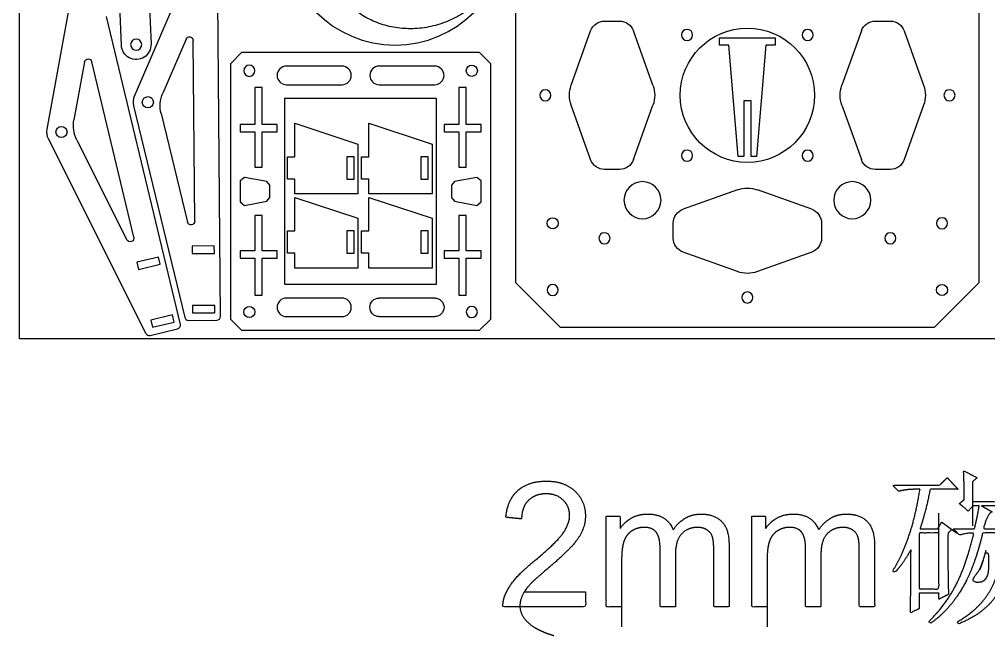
# Model space of a CAD drawing. Header units: millimetres. Extents: x 919 to 1726, y -261 to 19.
# Drawn here: x 918.7 to 1180.1, y -260.6 to -94.6 of the extents above; entities that cross this region are included whole.
import ezdxf

# ---------------------------------------------------------------- set-up
doc = ezdxf.new("R2010")
doc.units = ezdxf.units.MM
doc.layers.add('1', color=7, linetype='CONTINUOUS', true_color=0xffffff)

msp = doc.modelspace()

# ---------------------------------------------------------------- linework, layer by layer
at = {"layer": '1', "color": 3, "linetype": 'CONTINUOUS'}
for p, q in [((918.674808, -180.659684), (918.674808, 19.340316)), ((1052.5, -64.5), (1052.5, -165.5)), ((1177.5, -165.5), (1177.5, -64.5)), ((970.921025, -65.973043), (949.643271, -115.294501)), ((935.728821, -71.335129), (926.09133, -124.178934)), ((946.177097, -101.521693), (945.570313, -86.646098)), ((953.688691, -89.385104), (954.17045, -101.19564)), ((972.89328, -174.607119), (972.182769, -89.254981)), ((962.087878, -176.74126), (942.195524, -93.736522)), ((1076.5, -95), (1080.5, -95)), ((1149.5, -95), (1153.5, -95)), ((1067.472186, -112.294587), (1072.735669, -97.647293)), ((1089.527814, -112.294587), (1084.264331, -97.647293)), ((1145.735669, -97.647293), (1140.472186, -112.294587)), ((1157.264331, -97.647293), (1162.527814, -112.294587)), ((963.624765, -99.878661), (957.339015, -114.448918)), ((965.947959, -148.921718), (965.542929, -100.266456)), ((1107.5, -99.500515), (1122.5, -99.500515)), ((1107.5, -101.500515), (1107.5, -99.500515)), ((1110, -101.500515), (1107.5, -101.500515)), ((1112.5, -131.500515), (1110, -101.500515)), ((1120, -101.500515), (1117.5, -131.500515)), ((1122.5, -101.500515), (1120, -101.500515)), ((1122.5, -99.500515), (1122.5, -101.500515)), ((978.684289, -103.403697, 0.050988), (975.684289, -106.403697, 0.050988)), ((978.684289, -103.403697, 0.050988), (1042.684289, -103.403697, 0.050988)), ((1045.684289, -106.403697, 0.050988), (1042.684289, -103.403697, 0.050988)), ((936.246669, -106.013049), (933.399617, -121.623858)), ((949.542607, -153.276531), (938.202906, -105.959412)), ((975.684289, -175.403697, 0.050988), (975.684289, -106.403697, 0.050988)), ((1005.684289, -107.153697, 0.050988), (990.684289, -107.153697, 0.050988)), ((1030.684289, -107.153697, 0.050988), (1015.684289, -107.153697, 0.050988)), ((1045.684289, -106.403697, 0.050988), (1045.684289, -175.403697, 0.050988)), ((990.684289, -112.153697, 0.050988), (1005.684289, -112.153697, 0.050988)), ((1015.684289, -112.153697, 0.050988), (1030.684289, -112.153697, 0.050988)), ((984.184289, -112.903697, 0.050988), (982.184289, -112.903697, 0.050988)), ((982.184289, -112.903697, 0.050988), (982.184289, -122.903697, 0.050988)), ((984.184289, -122.903697, 0.050988), (984.184289, -112.903697, 0.050988)), ((1037.184289, -112.903697, 0.050988), (1037.184289, -122.903697, 0.050988)), ((1039.184289, -112.903697, 0.050988), (1037.184289, -112.903697, 0.050988)), ((1039.184289, -122.903697, 0.050988), (1039.184289, -112.903697, 0.050988)), ((1031.184289, -115.903697, 0.050988), (990.184289, -115.903697, 0.050988)), ((990.184289, -115.903697, 0.050988), (990.184289, -165.903697, 0.050988)), ((1031.184289, -165.903697, 0.050988), (1031.184289, -115.903697, 0.050988)), ((1114, -116.500515), (1114, -131.500515)), ((1116, -116.500515), (1114, -116.500515)), ((1116, -131.500515), (1116, -116.500515)), ((949.429279, -117.823902), (963.308778, -174.915047)), ((956.873581, -119.950366), (963.976296, -149.166272)), ((1072.735669, -132.352707), (1067.472186, -117.705413)), ((1084.264331, -132.352707), (1089.527814, -117.705413)), ((1140.472186, -117.705413), (1145.735669, -132.352707)), ((1162.527814, -117.705413), (1157.264331, -132.352707)), ((992.950065, -122.566354, -0.033338), (1009.949935, -128.160526, 0.033338)), ((992.950065, -131.573059, -0.033338), (992.950065, -122.566354, -0.033338)), ((1012.950065, -122.566354, -0.033338), (1029.949935, -128.160526, 0.033338)), ((1012.950065, -131.573059, -0.033338), (1012.950065, -122.566354, -0.033338)), ((978.184289, -122.903697, 0.050988), (978.184289, -124.903697, 0.050988)), ((982.184289, -122.903697, 0.050988), (978.184289, -122.903697, 0.050988)), ((978.184289, -124.903697, 0.050988), (982.184289, -124.903697, 0.050988)), ((982.184289, -124.903697, 0.050988), (982.184289, -134.403697, 0.050988)), ((988.184289, -122.903697, 0.050988), (984.184289, -122.903697, 0.050988)), ((984.184289, -134.403697, 0.050988), (984.184289, -124.903697, 0.050988)), ((984.184289, -124.903697, 0.050988), (988.184289, -124.903697, 0.050988)), ((988.184289, -124.903697, 0.050988), (988.184289, -122.903697, 0.050988)), ((1037.184289, -122.903697, 0.050988), (1033.184289, -122.903697, 0.050988)), ((1033.184289, -122.903697, 0.050988), (1033.184289, -124.903697, 0.050988)), ((1033.184289, -124.903697, 0.050988), (1037.184289, -124.903697, 0.050988)), ((1037.184289, -124.903697, 0.050988), (1037.184289, -134.403697, 0.050988)), ((1043.184289, -122.903697, 0.050988), (1039.184289, -122.903697, 0.050988)), ((1039.184289, -124.903697, 0.050988), (1043.184289, -124.903697, 0.050988)), ((1039.184289, -134.403697, 0.050988), (1039.184289, -124.903697, 0.050988)), ((1043.184289, -124.903697, 0.050988), (1043.184289, -122.903697, 0.050988)), ((926.451813, -126.691645), (952.818295, -179.197339)), ((934.183668, -127.089004), (947.676491, -153.958345)), ((1009.949935, -128.160526, 0.033338), (1009.949935, -141.573059, 0.033338)), ((1029.949935, -128.160526, 0.033338), (1029.949935, -141.573059, 0.033338)), ((990.950081, -131.573059, -0.041183), (992.950065, -131.573059, -0.033338)), ((990.950081, -137.573059, -0.041183), (990.950081, -131.573059, -0.041183)), ((1006.949958, -131.573059, 0.021572), (1006.949958, -137.573059, 0.021572)), ((1008.949942, -131.573059, 0.029416), (1006.949958, -131.573059, 0.021572)), ((1008.949942, -137.573059, 0.029416), (1008.949942, -131.573059, 0.029416)), ((1010.950081, -131.573059, -0.041183), (1012.950065, -131.573059, -0.033338)), ((1010.950081, -137.573059, -0.041183), (1010.950081, -131.573059, -0.041183)), ((1026.949958, -131.573059, 0.021572), (1026.949958, -137.573059, 0.021572)), ((1028.949942, -131.573059, 0.029416), (1026.949958, -131.573059, 0.021572)), ((1028.949942, -137.573059, 0.029416), (1028.949942, -131.573059, 0.029416)), ((1114, -131.500515), (1112.5, -131.500515)), ((1117.5, -131.500515), (1116, -131.500515)), ((982.184289, -134.403697, 0.050988), (984.184289, -134.403697, 0.050988)), ((1037.184289, -134.403697, 0.050988), (1039.184289, -134.403697, 0.050988)), ((1080.5, -135), (1076.5, -135)), ((1153.5, -135), (1149.5, -135)), ((979.368577, -137.125751, 0.050988), (978.184289, -138.108623, 0.050988)), ((978.184289, -138.108623, 0.050988), (978.184289, -143.698771, 0.050988)), ((985.368577, -138.250751, 0.050988), (979.368577, -137.125751, 0.050988)), ((986.184289, -139.233623, 0.050988), (985.368577, -138.250751, 0.050988)), ((992.950065, -137.573059, -0.033338), (990.950081, -137.573059, -0.041183)), ((992.950065, -141.573059, -0.033338), (992.950065, -137.573059, -0.033338)), ((1006.949958, -137.573059, 0.021572), (1008.949942, -137.573059, 0.029416)), ((1012.950065, -137.573059, -0.033338), (1010.950081, -137.573059, -0.041183)), ((1012.950065, -141.573059, -0.033338), (1012.950065, -137.573059, -0.033338)), ((1026.949958, -137.573059, 0.021572), (1028.949942, -137.573059, 0.029416)), ((1036, -138.250751, 0.050988), (1035.184289, -139.233623, 0.050988)), ((1042, -137.125751, 0.050988), (1036, -138.250751, 0.050988)), ((1043.184289, -138.108623, 0.050988), (1042, -137.125751, 0.050988)), ((1043.184289, -143.698771, 0.050988), (1043.184289, -138.108623, 0.050988)), ((986.184289, -142.573771, 0.050988), (986.184289, -139.233623, 0.050988)), ((1035.184289, -139.233623, 0.050988), (1035.184289, -142.573771, 0.050988)), ((1112.294587, -140.472186), (1097.647293, -145.735669)), ((1132.352707, -145.735669), (1117.705413, -140.472186)), ((978.184289, -143.698771, 0.050988), (979.368577, -144.681643, 0.050988)), ((979.368577, -144.681643, 0.050988), (985.368577, -143.556643, 0.050988)), ((985.368577, -143.556643, 0.050988), (986.184289, -142.573771, 0.050988)), ((1009.949935, -141.573059, 0.033338), (992.950065, -141.573059, -0.033338)), ((992.950065, -142.566354, -0.033338), (1009.949935, -148.160526, 0.033338)), ((992.950065, -151.573059, -0.033338), (992.950065, -142.566354, -0.033338)), ((1029.949935, -141.573059, 0.033338), (1012.950065, -141.573059, -0.033338)), ((1012.950065, -142.566354, -0.033338), (1029.949935, -148.160526, 0.033338)), ((1012.950065, -151.573059, -0.033338), (1012.950065, -142.566354, -0.033338)), ((1035.184289, -142.573771, 0.050988), (1036, -143.556643, 0.050988)), ((1036, -143.556643, 0.050988), (1042, -144.681643, 0.050988)), ((1042, -144.681643, 0.050988), (1043.184289, -143.698771, 0.050988)), ((984.184289, -147.403697, 0.050988), (982.184289, -147.403697, 0.050988)), ((982.184289, -147.403697, 0.050988), (982.184289, -156.903697, 0.050988)), ((984.184289, -156.903697, 0.050988), (984.184289, -147.403697, 0.050988)), ((1009.949935, -148.160526, 0.033338), (1009.949935, -161.573059, 0.033338)), ((1029.949935, -148.160526, 0.033338), (1029.949935, -161.573059, 0.033338)), ((1037.184289, -147.403697, 0.050988), (1037.184289, -156.903697, 0.050988)), ((1039.184289, -147.403697, 0.050988), (1037.184289, -147.403697, 0.050988)), ((1039.184289, -156.903697, 0.050988), (1039.184289, -147.403697, 0.050988)), ((990.950081, -151.573059, -0.041183), (992.950065, -151.573059, -0.033338)), ((990.950081, -157.573059, -0.041183), (990.950081, -151.573059, -0.041183)), ((1006.949958, -151.573059, 0.021572), (1006.949958, -157.573059, 0.021572)), ((1008.949942, -151.573059, 0.029416), (1006.949958, -151.573059, 0.021572)), ((1008.949942, -157.573059, 0.029416), (1008.949942, -151.573059, 0.029416)), ((1010.950081, -151.573059, -0.041183), (1012.950065, -151.573059, -0.033338)), ((1010.950081, -157.573059, -0.041183), (1010.950081, -151.573059, -0.041183)), ((1026.949958, -151.573059, 0.021572), (1026.949958, -157.573059, 0.021572)), ((1028.949942, -151.573059, 0.029416), (1026.949958, -151.573059, 0.021572)), ((1028.949942, -157.573059, 0.029416), (1028.949942, -151.573059, 0.029416)), ((1095, -153.5), (1095, -149.5)), ((1135, -149.5), (1135, -153.5)), ((971.235173, -155.620264), (965.23538, -155.670209)), ((965.23538, -155.670209), (965.252029, -157.67014)), ((971.251821, -157.620195), (971.235173, -155.620264)), ((956.201155, -158.614029), (950.366372, -160.012354)), ((956.667263, -160.558957), (956.201155, -158.614029)), ((965.252029, -157.67014), (971.251821, -157.620195)), ((978.184289, -156.903697, 0.050988), (978.184289, -158.903697, 0.050988)), ((982.184289, -156.903697, 0.050988), (978.184289, -156.903697, 0.050988)), ((978.184289, -158.903697, 0.050988), (982.184289, -158.903697, 0.050988)), ((982.184289, -158.903697, 0.050988), (982.184289, -168.903697, 0.050988)), ((988.184289, -156.903697, 0.050988), (984.184289, -156.903697, 0.050988)), ((984.184289, -168.903697, 0.050988), (984.184289, -158.903697, 0.050988)), ((984.184289, -158.903697, 0.050988), (988.184289, -158.903697, 0.050988)), ((988.184289, -158.903697, 0.050988), (988.184289, -156.903697, 0.050988)), ((992.950065, -157.573059, -0.033338), (990.950081, -157.573059, -0.041183)), ((992.950065, -161.573059, -0.033338), (992.950065, -157.573059, -0.033338)), ((1006.949958, -157.573059, 0.021572), (1008.949942, -157.573059, 0.029416)), ((1012.950065, -157.573059, -0.033338), (1010.950081, -157.573059, -0.041183)), ((1012.950065, -161.573059, -0.033338), (1012.950065, -157.573059, -0.033338)), ((1026.949958, -157.573059, 0.021572), (1028.949942, -157.573059, 0.029416)), ((1033.184289, -156.903697, 0.050988), (1033.184289, -158.903697, 0.050988)), ((1037.184289, -156.903697, 0.050988), (1033.184289, -156.903697, 0.050988)), ((1033.184289, -158.903697, 0.050988), (1037.184289, -158.903697, 0.050988)), ((1037.184289, -158.903697, 0.050988), (1037.184289, -168.903697, 0.050988)), ((1043.184289, -156.903697, 0.050988), (1039.184289, -156.903697, 0.050988)), ((1039.184289, -168.903697, 0.050988), (1039.184289, -158.903697, 0.050988)), ((1039.184289, -158.903697, 0.050988), (1043.184289, -158.903697, 0.050988)), ((1043.184289, -158.903697, 0.050988), (1043.184289, -156.903697, 0.050988)), ((1112.294587, -162.527814), (1097.647293, -157.264331)), ((1132.352707, -157.264331), (1117.705413, -162.527814)), ((950.366372, -160.012354), (950.83248, -161.957281)), ((950.83248, -161.957281), (956.667263, -160.558957)), ((1009.949935, -161.573059, 0.033338), (992.950065, -161.573059, -0.033338)), ((1029.949935, -161.573059, 0.033338), (1012.950065, -161.573059, -0.033338)), ((990.184289, -165.903697, 0.050988), (1031.184289, -165.903697, 0.050988)), ((1052.5, -165.5), (1064.5, -177.5)), ((1165.5, -177.5), (1177.5, -165.5)), ((982.184289, -168.903697, 0.050988), (984.184289, -168.903697, 0.050988)), ((1005.684289, -169.653697, 0.050988), (990.684289, -169.653697, 0.050988)), ((1030.684289, -169.653697, 0.050988), (1015.684289, -169.653697, 0.050988)), ((1037.184289, -168.903697, 0.050988), (1039.184289, -168.903697, 0.050988)), ((971.368359, -171.61971), (965.368567, -171.669655)), ((965.368567, -171.669655), (965.385216, -173.669585)), ((971.385008, -173.61964), (971.368359, -171.61971)), ((959.93002, -174.17345), (954.095238, -175.571774)), ((960.396128, -176.118377), (959.93002, -174.17345)), ((965.385216, -173.669585), (971.385008, -173.61964)), ((990.684289, -174.653697, 0.050988), (1005.684289, -174.653697, 0.050988)), ((1015.684289, -174.653697, 0.050988), (1030.684289, -174.653697, 0.050988)), ((954.095238, -175.571774), (954.561346, -177.516702)), ((954.561346, -177.516702), (960.396128, -176.118377)), ((964.288799, -175.678782), (971.901639, -175.615409)), ((975.684289, -175.403697, 0.050988), (978.684289, -178.403697, 0.050988)), ((1042.684289, -178.403697, 0.050988), (1045.684289, -175.403697, 0.050988)), ((1064.5, -177.5), (1165.5, -177.5)), ((953.945001, -179.721043), (961.348468, -177.946778)), ((1042.684289, -178.403697, 0.050988), (978.684289, -178.403697, 0.050988)), ((1388.674808, -180.659684), (918.674808, -180.659684))]:
    msp.add_line(p, q, dxfattribs=at)
at = {"layer": '1', "color": 3, "linetype": 'CONTINUOUS', "extrusion": (0, 0, -1)}
for centre, radius in [((-1020, -71.474658, -0.050988), 30), ((-1098.736544, -98.736544), 1.5), ((-1131.263456, -98.736544), 1.5), ((-950.173773, -101.358666), 1.5), ((-980.684289, -108.403697, -0.050988), 1.5), ((-1060.5, -115), 1.5), ((-1169.5, -115), 1.5), ((-1098.736544, -131.263456), 1.5), ((-1131.263456, -131.263456), 1.5), ((-1086.715729, -143.284271), 5), ((-1143.284271, -143.284271), 5), ((-1167.5, -149.5), 1.5), ((-1076.46268, -153.53732), 1.5), ((-1153.53732, -153.53732), 1.5), ((-1062.5, -167.5), 1.5), ((-1115, -169.5), 1.5), ((-1040.684289, -173.403697, -0.050988), 1.5)]:
    msp.add_circle(centre, radius, dxfattribs=at)
at = {"layer": '1', "color": 3, "linetype": 'CONTINUOUS'}
for centre, radius in [((1115, -115), 18.1), ((1040.684289, -108.403697, 0.050988), 1.5), ((953.316067, -116.87898), 1.5), ((930.026422, -124.896604), 1.5), ((1062.5, -149.5), 1.5), ((1167.5, -167.5), 1.5), ((980.684289, -173.403697, 0.050988), 1.5)]:
    msp.add_circle(centre, radius, dxfattribs=at)
at = {"layer": '1', "color": 3, "linetype": 'CONTINUOUS', "extrusion": (0, 0, -1)}
for centre, radius, start, end in [((-1076.5, -99), 4, 19.765825, 90), ((-1080.5, -99), 4, 90, 160.234175), ((-1149.5, -99), 4, 19.765825, 90), ((-1153.5, -99), 4, 90, 160.234175), ((-964.542964, -100.274781), 1, 23.335834, 179.523054), ((-950.173773, -101.358666), 3.999999999999887, 177.664166, 357.664166), ((-937.230442, -106.192466), 1, 10.335834, 166.523054), ((-1075.000847, -115), 8, 340.234175, 19.765825), ((-1081.999153, -115), 8, 160.234175, 199.765825), ((-1148.000847, -115), 8, 340.234175, 19.765825), ((-1154.999153, -115), 8, 160.234175, 199.765825), ((-965.327345, -117.895161), 8.700000000000001, 346.335834, 23.335834), ((-941.958443, -123.18479), 8.7, 333.335834, 10.335834), ((-1076.5, -131), 4, 270, 340.234175), ((-1080.5, -131), 4, 199.765825, 270), ((-1149.5, -131), 4, 270, 340.234175), ((-1153.5, -131), 4, 199.765825, 270), ((-1115, -148.000847), 8, 70.234175, 109.765825), ((-1099, -149.5), 4, 0, 70.234175), ((-1131, -149.5), 4, 109.765825, 180), ((-964.947993, -148.930042), 1, 179.523054, 346.335834), ((-948.570143, -153.509585), 1, 166.523054, 333.335834), ((-1099, -153.5), 4, 289.765825, 0), ((-1131, -153.5), 4, 180, 250.234175), ((-1115, -154.999153), 8, 250.234175, 289.765825), ((-1015.684289, -172.153697, -0.050988), 2.5, 270, 90), ((-1030.684289, -172.153697, -0.050988), 2.5, 90, 270)]:
    msp.add_arc(centre, radius, start, end, dxfattribs=at)
at = {"layer": '1', "color": 3, "linetype": 'CONTINUOUS'}
for centre, radius, start, end in [((990.684289, -109.653697, 0.050988), 2.5, 90, 270), ((1005.684289, -109.653697, 0.050988), 2.5, 270, 90), ((1015.684289, -109.653697, 0.050988), 2.5, 90, 270), ((1030.684289, -109.653697, 0.050988), 2.5, 270, 90), ((953.316067, -116.87898), 4.000000000000001, 156.664166, 193.664166), ((930.026422, -124.896604), 4, 169.664166, 206.664166), ((990.684289, -172.153697, 0.050988), 2.5, 90, 270), ((1005.684289, -172.153697, 0.050988), 2.5, 270, 90), ((964.280475, -174.678816), 1, 193.664166, 270.476946), ((971.893315, -174.615444), 1, 270.476946, 0.476946), ((961.115414, -176.974314), 1, 283.476946, 13.476946), ((953.711947, -178.748579), 1, 206.664166, 283.476946)]:
    msp.add_arc(centre, radius, start, end, dxfattribs=at)
at = {"layer": '1', "color": 6, "linetype": 'CONTINUOUS'}
for points, knots in [([(1039.979620752791, -91.77564079984921, 0.0509879073845811), (1038.574436751949, -92.80734634054517, 0.0509879073845811), (1037.092223113864, -93.69455293217408, 0.0509879073845811), (1034.030258424597, -95.16552675897191, 0.0509879073845811), (1032.451513526524, -95.74832653173581, 0.0509879073845811), (1029.256916405365, -96.6053444476982, 0.0509879073845811), (1027.641580491107, -96.87878161491807, 0.0509879073845811), (1024.432638642018, -97.12335337993017, 0.0509879073845811), (1022.839145696042, -97.09385613712533, 0.0509879073845811), (1019.729075278823, -96.74952809146845, 0.0509879073845811), (1018.212274419499, -96.43417154682294, 0.0509879073845811), (1015.30527106419, -95.54470827181984, 0.0509879073845811), (1013.91456068866, -94.97014247885085, 0.0509879073845811), (1011.302289982863, -93.59705272588457, 0.0509879073845811), (1010.080009655945, -92.79809215008919, 0.0509879073845811), (1007.838744330682, -91.01754095172606, 0.0509879073845811), (1006.818910488831, -90.03551869629274, 0.0509879073845811), (1005.007319456095, -87.93482810580593, 0.0509879073845811), (1004.214693171315, -86.81575021810505, 0.0509879073845811), (1002.872429741122, -84.48958413572672, 0.0509879073845811), (1002.32200305502, -83.28219064432545, 0.0509879073845811), (1001.469042441198, -80.82862416141603, 0.0509879073845811), (1001.165876464816, -79.58239790814531, 0.0509879073845811), (1000.802670516105, -77.0989932321757, 0.0509879073845811), (1000.742162645077, -75.86223464253254, 0.0509879073845811), (1000.850524819502, -73.44230991876094, 0.0509879073845811), (1001.018998286419, -72.26030087261762, 0.0509879073845811), (1001.563696726529, -69.98949287666534, 0.0509879073845811), (1001.939486462785, -68.90252425231091, 0.0509879073845811), (1002.870216027411, -66.85644266313449, 0.0509879073845811), (1003.42486903934, -65.89875196429972, 0.0509879073845811), (1004.365619929696, -64.57914979296237, 0.0509879073845811), (1004.697432740675, -64.15877501080553, 0.0509879073845811), (1005.381448070872, -63.37268975559681, 0.0509879073845811), (1005.732754498267, -63.00552439303891, 0.0509879073845811), (1006.108502376059, -62.64767778996446, 0.0509879073845811), (1006.121358308802, -62.63547460413412, 0.0509879073845811), (1006.132026215819, -62.62537640969293, 0.0509879073845811)], [0, 0, 0, 0, 0.0625, 0.0625, 0.125, 0.125, 0.1875, 0.1875, 0.25, 0.25, 0.3125, 0.3125, 0.375, 0.375, 0.4375, 0.4375, 0.5, 0.5, 0.5625, 0.5625, 0.625, 0.625, 0.6875, 0.6875, 0.75, 0.75, 0.8125, 0.8125, 0.875, 0.875, 0.9375, 0.9375, 0.96875, 0.96875, 0.9990234375, 0.9990234375, 1, 1, 1, 1]), ([(1175.684517561302, -224.5099650573621), (1177.89259572295, -224.5099650573621), (1180.100673884597, -224.5099650573621), (1182.308752046245, -224.5099650573621), (1182.308752046245, -219.8523001851364), (1182.248374909012, -216.4108033628808), (1182.127620634547, -214.2027252012331), (1183.352413989836, -214.754744741645), (1184.577207345125, -215.3067642820569), (1185.802000700414, -215.8587838224688), (1185.37361053624, -216.2267968494101), (1184.945220372067, -216.5948098763514), (1184.516830207893, -216.9628229032927), (1184.516830207893, -219.4785369546492), (1184.516830207893, -221.9942510060056), (1184.516830207893, -224.5099650573621), (1186.848537745778, -224.5099650573621), (1189.180245283664, -224.5099650573621), (1191.51195282155, -224.5099650573621), (1191.51195282155, -221.4393563638207), (1191.451575684318, -218.7482611043125), (1191.322196104534, -216.4108033628808), (1192.610241698828, -217.0260751422983), (1193.898287293123, -217.6413469217157), (1195.186332887417, -218.2566187011331), (1194.697565586011, -218.6246317280744), (1194.208798284604, -218.9926447550157), (1193.720030983198, -219.360657781957), (1193.720030983198, -221.810244492535), (1193.780408120431, -224.0786997914152), (1193.901162394896, -226.1660236785978), (1193.104759203781, -226.5340367055391), (1192.308356012665, -226.9020497324804), (1191.51195282155, -227.2700627594217), (1191.51195282155, -226.7180432190098), (1191.51195282155, -226.1660236785979), (1191.51195282155, -225.6140041381859), (1187.03254425925, -225.6140041381859), (1182.553135696948, -225.6140041381859), (1178.073727134647, -225.6140041381859), (1179.057011941006, -226.1660236785979), (1180.040296747365, -226.7180432190098), (1181.023581553723, -227.2700627594217), (1180.16105102183, -227.5115713083519), (1179.367522932488, -229.0468756551226), (1178.625746675059, -231.8673504944148), (1183.10515523736, -231.8673504944148), (1187.584563799661, -231.8673504944148), (1192.063972361962, -231.8673504944148), (1192.799998415845, -231.1313244405322), (1193.536024469727, -230.3952983866496), (1194.27205052361, -229.6592723327671), (1195.312837365428, -230.7633114135909), (1196.353624207247, -231.8673504944148), (1197.394411049065, -232.9713895752386), (1193.285890615478, -232.9713895752386), (1189.177370181892, -232.9713895752386), (1185.068849748305, -232.9713895752386), (1185.988882315658, -233.5234091156506), (1186.908914883011, -234.0754286560625), (1187.828947450364, -234.6274481964744), (1187.337305047185, -234.8747069489506), (1186.845662644006, -235.1219657014268), (1186.354020240826, -235.3692244539029), (1186.170013727356, -236.5336406719593), (1185.986007213885, -237.6980568900158), (1185.802000700414, -238.8624731080722), (1186.172888829129, -240.9497969952548), (1186.785285506773, -242.8473641654208), (1187.647816038667, -244.5637999238891), (1189.735139925849, -241.864079359062), (1191.141064692836, -239.6560011974143), (1191.874215644946, -237.939565438946), (1192.857500451304, -238.7992208690667), (1193.840785257663, -239.6588762991873), (1194.824070064022, -240.518531729308), (1193.469897128949, -240.7600402782382), (1191.201441830068, -242.416098899474), (1188.010078862062, -245.4867075930153), (1189.364251797135, -248.0570485780584), (1190.839179006673, -250.0236181907759), (1194.022564283508, -252.7225752733097), (1195.738352427829, -253.6462464247291), (1197.584167766081, -254.1292635225896), (1197.584167766081, -254.3132700360602), (1197.584167766081, -254.4972765495309), (1197.584167766081, -254.6812830630015), (1196.109240556543, -254.8106626427856), (1194.944824338487, -255.42305932043), (1194.082293806593, -256.5270984012539), (1191.75346137048, -254.5605287885364), (1189.821392979039, -252.2661975736993), (1188.286088632268, -249.6268541461048), (1186.759409590816, -246.9875107185103), (1185.802000700414, -244.0721575207098), (1185.439737877019, -240.8807945527033), (1184.697961619591, -245.1761966015336), (1183.257535631328, -248.6090681184703), (1181.109834606913, -251.1880344088323), (1178.970758887817, -253.7670006991943), (1175.934651415551, -255.8456992810579), (1172.010137495435, -257.4413807650611), (1171.886508119197, -257.2573742515905), (1171.762878742959, -257.0733677381199), (1171.639249366721, -256.8893612246492), (1174.830612334727, -255.0521711917158), (1177.340576182538, -252.9044701673006), (1179.18639152079, -250.4548834567227), (1181.023581553723, -247.9966714408258), (1182.213873687737, -245.2106978228094), (1183.316437960848, -238.9570910862557), (1183.662924981318, -235.9212439943149), (1183.783679255783, -232.9713895752386), (1182.003991258309, -232.9713895752386), (1180.224303260836, -232.9713895752386), (1178.444615263362, -232.9713895752386), (1176.978313359142, -239.2333612367864), (1175.072120883658, -244.2877901536832), (1170.414456011432, -252.0160637194502), (1167.654358309372, -255.0521711917158), (1164.462995341366, -257.2602493533635), (1164.278988827895, -257.1366199771254), (1164.094982314424, -257.0129906008873), (1163.910975800954, -256.8893612246492), (1167.223093043425, -253.5772439821776), (1169.802059333787, -250.0236181907759), (1173.476439399654, -242.416098899474), (1174.951366609192, -237.9999425761785), (1176.055405690016, -232.9713895752386), (1174.830612334727, -232.9713895752386), (1173.536816536887, -233.1611462922552), (1172.191268907133, -233.5234091156506), (1171.639249366721, -232.9713895752386), (1171.087229826309, -232.4193700348267), (1170.535210285897, -231.8673504944148), (1172.435652557836, -231.8673504944148), (1174.336094829775, -231.8673504944148), (1176.236537101714, -231.8673504944148), (1176.728179504893, -229.9094061870162), (1177.15944477084, -227.8220822998336), (1177.521707594236, -225.6140041381859), (1176.972563155597, -225.6140041381859), (1176.423418716958, -225.6140041381859), (1175.874274278319, -225.6140041381859), (1175.443009012372, -226.1056465413653), (1175.011743746425, -226.5972889445447), (1174.580478480478, -227.088931347724), (1173.784075289363, -226.413282431074), (1172.987672098248, -225.737633514424), (1172.191268907133, -225.061984597774), (1172.619659071307, -224.6939715708327), (1173.04804923548, -224.3259585438914), (1173.476439399654, -223.9579455169502), (1173.476439399654, -220.7665825489437), (1173.416062262422, -218.1962415639006), (1173.295307987957, -216.2296719511831), (1174.522976445018, -216.8420686288276), (1175.75064490208, -217.4544653064721), (1176.978313359142, -218.0668619841166), (1176.547048093196, -218.4348750110579), (1176.115782827249, -218.8028880379992), (1175.684517561302, -219.1709010649405), (1175.684517561302, -220.9505890624143), (1175.684517561302, -222.7302770598882), (1175.684517561302, -224.5099650573621)], [-0.0153350123986896, 0, 0, 0, 0.0186358632835121, 0.0186358632835121, 0.0186358632835121, 0.0476405257037835, 0.0476405257037835, 0.0476405257037835, 0.0589790085841251, 0.0589790085841251, 0.0589790085841251, 0.0637454860916581, 0.0637454860916581, 0.0637454860916581, 0.0849777522024303, 0.0849777522024303, 0.0849777522024303, 0.1046570297062435, 0.1046570297062435, 0.1046570297062435, 0.1274513677450124, 0.1274513677450124, 0.1274513677450124, 0.1394988628215643, 0.1394988628215643, 0.1394988628215643, 0.1446625590620443, 0.1446625590620443, 0.1446625590620443, 0.1638174196008056, 0.1638174196008056, 0.1638174196008056, 0.171221880692437, 0.171221880692437, 0.171221880692437, 0.1758808465133149, 0.1758808465133149, 0.1758808465133149, 0.2136864129139812, 0.2136864129139812, 0.2136864129139812, 0.2232035427133271, 0.2232035427133271, 0.2232035427133271, 0.2382246230667532, 0.2382246230667532, 0.2382246230667532, 0.2760301894674201, 0.2760301894674201, 0.2760301894674201, 0.2848152196681111, 0.2848152196681111, 0.2848152196681111, 0.297620848078065, 0.297620848078065, 0.297620848078065, 0.3322961718178294, 0.3322961718178294, 0.3322961718178294, 0.3413515736782525, 0.3413515736782525, 0.3413515736782525, 0.345996172930597, 0.345996172930597, 0.345996172930597, 0.355945627606702, 0.355945627606702, 0.355945627606702, 0.3728642488827921, 0.3728642488827921, 0.3728642488827921, 0.3950231652506582, 0.3950231652506582, 0.3950231652506582, 0.4060463304638744, 0.4060463304638744, 0.4060463304638744, 0.4299916071501114, 0.4299916071501114, 0.4299916071501114, 0.4508085487629471, 0.4508085487629471, 0.4717471204892603, 0.4717471204892603, 0.4717471204892603, 0.473314529507914, 0.473314529507914, 0.473314529507914, 0.4848994161606048, 0.4848994161606048, 0.4848994161606048, 0.5106143722060781, 0.5106143722060781, 0.5106143722060781, 0.5369180109783298, 0.5369180109783298, 0.5369180109783298, 0.5690284467133637, 0.5690284467133637, 0.5690284467133637, 0.6006990341750492, 0.6006990341750492, 0.6006990341750492, 0.6025873659314455, 0.6025873659314455, 0.6025873659314455, 0.6309401531636734, 0.6309401531636734, 0.6309401531636734, 0.6570439953425203, 0.6570439953425203, 0.6830780969688112, 0.6830780969688112, 0.6830780969688112, 0.6982376902503459, 0.6982376902503459, 0.6982376902503459, 0.7444621119064484, 0.7444621119064484, 0.7906865335625505, 0.7906865335625505, 0.7906865335625505, 0.7926015026720749, 0.7926015026720749, 0.7926015026720749, 0.8307164370117364, 0.8307164370117364, 0.8688313713513975, 0.8688313713513975, 0.8688313713513975, 0.8800749835500733, 0.8800749835500733, 0.8800749835500733, 0.8868018020356472, 0.8868018020356472, 0.8868018020356472, 0.9031773160833599, 0.9031773160833599, 0.9031773160833599, 0.9215190440851572, 0.9215190440851572, 0.9215190440851572, 0.9262508492033314, 0.9262508492033314, 0.9262508492033314, 0.9318860694087359, 0.9318860694087359, 0.9318860694087359, 0.9408852871992689, 0.9408852871992689, 0.9408852871992689, 0.9457516304029946, 0.9457516304029946, 0.9457516304029946, 0.9679583121172877, 0.9679583121172877, 0.9679583121172877, 0.9797798258324465, 0.9797798258324465, 0.9797798258324465, 0.9846649876013104, 0.9846649876013104, 0.9846649876013104, 1, 1, 1, 1.018635863283512]), ([(1054.826739432365, -248.8678272780384), (1060.338309531166, -248.8678272780384), (1065.849879629966, -248.8678272780384), (1071.361449728766, -248.8678272780384), (1071.361449728766, -250.1932491953816), (1071.361449728766, -251.5186711127248), (1071.361449728766, -252.8440930300681), (1063.932186747389, -252.8440930300681), (1056.502923766012, -252.8440930300681), (1049.073660784635, -252.8440930300681), (1049.047784868678, -251.8521829183904), (1049.203040364419, -250.8861487226695), (1049.556677882495, -249.9718663588622), (1050.125948033545, -248.4538126227294), (1051.031605092033, -246.9616348025534), (1053.532943634525, -244.0117803834771), (1055.344257751501, -242.3125952356467), (1061.365914121895, -237.3717489830156), (1063.840183490654, -234.9897110198698), (1065.133979288494, -233.2387740401257), (1066.419149781016, -231.4792117550626), (1067.066047679936, -229.8231531338268), (1067.066047679936, -226.6145395551825), (1066.479526918248, -225.2344907041527), (1065.306485394873, -224.104575707372), (1064.133443871498, -222.9832860159103), (1062.598139524727, -222.4140158648605), (1058.716752131206, -222.4140158648605), (1057.129695952521, -223.0177872371861), (1055.930778513189, -224.2080793711993), (1054.731861073857, -225.4069968105314), (1054.128089701531, -227.0630554317672), (1054.110839090893, -229.1762552349066), (1052.693413916815, -229.0325001462577), (1051.275988742736, -228.8887450576088), (1049.858563568658, -228.7449899689599), (1050.151823949502, -225.5708776115912), (1051.247237725007, -223.1471668169701), (1053.144804895173, -221.4824828904154), (1055.050997370658, -219.8177989638607), (1057.604087745063, -218.9897696532428), (1064.038565512989, -218.9897696532428), (1066.600281192713, -219.8868014064122), (1070.378164922407, -223.4749284190897), (1071.318323202172, -225.7002571913753), (1071.318323202172, -229.7023988593618), (1071.042313431966, -231.030695878478), (1069.938274351142, -233.6355380847967), (1069.023991987335, -235.0069616305076), (1067.738821494813, -236.44738761877), (1066.46227630761, -237.8878136070324), (1064.331825893833, -239.8630085250688), (1061.3560955588, -242.3815976781982), (1058.872007626946, -244.4689215653808), (1057.276326142943, -245.8834716376864), (1056.577676412109, -246.6252478951149), (1055.870401375957, -247.3670241525435), (1055.283880614269, -248.1174257152909), (1054.826739432365, -248.8678272780384)], [-0.0180309648681722, 0, 0, 0, 0.1097163260558486, 0.1097163260558486, 0.1097163260558486, 0.1361008989884235, 0.1361008989884235, 0.1361008989884235, 0.2839918674434651, 0.2839918674434651, 0.2839918674434651, 0.3034457127022649, 0.3034457127022649, 0.3034457127022649, 0.3384447740285665, 0.3384447740285665, 0.3734438353548706, 0.3734438353548706, 0.4279472894496886, 0.4279472894496886, 0.4279472894496886, 0.4617164962685995, 0.4617164962685995, 0.4973514051217047, 0.4973514051217047, 0.4973514051217047, 0.5289890782503354, 0.5289890782503354, 0.562658528552368, 0.562658528552368, 0.562658528552368, 0.5969521855490935, 0.5969521855490935, 0.5969521855490935, 0.6239324109380086, 0.6239324109380086, 0.6239324109380086, 0.6755257687187494, 0.6755257687187494, 0.6755257687187494, 0.7275154762272623, 0.7275154762272623, 0.7800657196657875, 0.7800657196657875, 0.8326159631043132, 0.8326159631043132, 0.8594901918334619, 0.8594901918334619, 0.8863644205626106, 0.8863644205626106, 0.8863644205626106, 0.9415306307624404, 0.9415306307624404, 0.9415306307624404, 0.9819690351318278, 0.9819690351318278, 0.9819690351318278, 1, 1, 1, 1.109716326055849]), ([(1170.164322157183, -232.0571072114314), (1169.796309130241, -232.4251202383726), (1169.4282961033, -232.7931332653139), (1169.060283076359, -233.1611462922552), (1169.060283076359, -241.6225708101318), (1169.120660213591, -247.0823890770185), (1169.250039793375, -249.5319757875965), (1168.390384363255, -249.9603659517703), (1167.530728933134, -250.3887561159441), (1166.671073503014, -250.817146280118), (1166.671073503014, -250.2651267397061), (1166.671073503014, -249.7131071992942), (1166.671073503014, -249.1610876588822), (1164.89138550554, -249.1610876588822), (1163.111697508066, -249.1610876588822), (1161.332009510592, -249.1610876588822), (1161.332009510592, -250.5727626294148), (1161.332009510592, -251.9844375999474), (1161.332009510592, -253.39611257048), (1160.535606319477, -253.7641255974212), (1159.739203128362, -254.1321386243625), (1158.942799937246, -254.5001516513038), (1159.063554211712, -249.3508443758988), (1159.123931348944, -243.6495175600819), (1159.123931348944, -237.3875458985341), (1157.657629444725, -240.0872664633611), (1156.182702235187, -242.1745903505438), (1154.707775025649, -243.6408922547629), (1154.523768512178, -243.5201379802978), (1154.339761998707, -243.3993837058327), (1154.155755485237, -243.2786294313676), (1157.718006581958, -237.5083001729992), (1160.167593292535, -230.1509147359465), (1161.521766227608, -221.1978478148905), (1161.090500961662, -221.1978478148905), (1160.659235695715, -221.1978478148905), (1158.632288945765, -221.1978478148905), (1157.165987041546, -221.3789792265881), (1155.811814106472, -221.7498673553024), (1155.259794566061, -221.1978478148905), (1154.707775025649, -220.6458282744785), (1154.155755485237, -220.0938087340666), (1158.387905295062, -220.0938087340666), (1162.620055104886, -220.0938087340666), (1166.852204914711, -220.0938087340666), (1167.527853831361, -219.4181598174166), (1168.203502748011, -218.7425109007666), (1168.879151664661, -218.0668619841166), (1169.859561369247, -219.1105239277079), (1170.839971073833, -220.1541858712992), (1171.820380778418, -221.1978478148905), (1169.307541828835, -221.1978478148905), (1166.794702879252, -221.1978478148905), (1164.281863929668, -221.1978478148905), (1163.419333397774, -225.6140041381859), (1162.496425728648, -229.1676299295877), (1161.521766227608, -231.8673504944148), (1163.114572609839, -231.8673504944148), (1164.707378992069, -231.8673504944148), (1166.300185374299, -231.8673504944148), (1166.66819840124, -231.2549538167703), (1167.036211428182, -230.6425571391258), (1167.404224455123, -230.0301604614814), (1168.324257022476, -230.7058093781313), (1169.24428958983, -231.3814582947814), (1170.164322157183, -232.0571072114314)], [-0.0243833853222595, 0, 0, 0, 0.0110774024545141, 0.0110774024545141, 0.0110774024545141, 0.1272405204657772, 0.1272405204657772, 0.1272405204657772, 0.1476837241501548, 0.1476837241501548, 0.1476837241501548, 0.1594330837404348, 0.1594330837404348, 0.1594330837404348, 0.1973125295028483, 0.1973125295028483, 0.1973125295028483, 0.2273590688717415, 0.2273590688717415, 0.2273590688717415, 0.2460322421214689, 0.2460322421214689, 0.2460322421214689, 0.3674518377552334, 0.3674518377552334, 0.3674518377552334, 0.4219490378660202, 0.4219490378660202, 0.4219490378660202, 0.4266335220277458, 0.4266335220277458, 0.4266335220277458, 0.5928861852988219, 0.5928861852988219, 0.5928861852988219, 0.6020653724787279, 0.6020653724787279, 0.636028365044395, 0.636028365044395, 0.636028365044395, 0.6527045874470431, 0.6527045874470431, 0.6527045874470431, 0.7431089236957849, 0.7431089236957849, 0.7431089236957849, 0.7635199250740266, 0.7635199250740266, 0.7635199250740266, 0.7941079240950538, 0.7941079240950538, 0.7941079240950538, 0.8477854987427439, 0.8477854987427439, 0.8477854987427439, 0.926330190585175, 0.926330190585175, 0.926330190585175, 0.9603546486570523, 0.9603546486570523, 0.9603546486570523, 0.9756166146777405, 0.9756166146777405, 0.9756166146777405, 1, 1, 1, 1.011077402454514]), ([(1081.090794128527, -252.8440930300681), (1079.710745277497, -252.8440930300681), (1078.330696426467, -252.8440930300681), (1076.950647575437, -252.8440930300681), (1076.950647575437, -244.7018048089921), (1076.950647575437, -236.5595165879162), (1076.950647575437, -228.4172283668402), (1078.184066236045, -228.4172283668402), (1079.417484896653, -228.4172283668402), (1080.650903557261, -228.4172283668402), (1080.650903557261, -229.5615188724858), (1080.650903557261, -230.7058093781313), (1080.650903557261, -231.8500998837769), (1081.418555730646, -230.6511824444447), (1082.436341758281, -229.6851482487239), (1084.989432132686, -228.2360969551425), (1086.438483426267, -227.8652088264283), (1089.871354943204, -227.8652088264283), (1091.354907458061, -228.2447222604615), (1093.666489283536, -229.7455253859565), (1094.485893288835, -230.7978126348667), (1094.960285081376, -232.1433602646208), (1096.892353472818, -229.2970095093717), (1099.402317320629, -227.8652088264283), (1104.922512724748, -227.8652088264283), (1106.785578673638, -228.5379826413053), (1108.087999776797, -229.8835302710594), (1109.399046185276, -231.2204525954945), (1110.045944084196, -233.2905258720393), (1110.045944084196, -241.6656973367265), (1110.045944084196, -247.2548951833973), (1110.045944084196, -252.8440930300681), (1108.674520538485, -252.8440930300681), (1107.303096992774, -252.8440930300681), (1105.931673447063, -252.8440930300681), (1105.931673447063, -247.7149114670739), (1105.931673447063, -242.5857299040797), (1105.931673447063, -235.8004897198498), (1105.79366856196, -234.6101975858365), (1105.526284097073, -233.8856719390459), (1105.258899632186, -233.1525209869363), (1104.775882534326, -232.5660002252486), (1104.068607498173, -232.1261096539829), (1103.36133246202, -231.6775937773982), (1102.533303151402, -231.4533358391058), (1099.868083807851, -231.4533358391058), (1098.436283124908, -232.0312312954746), (1097.306368128127, -233.1697715975742), (1096.167827826027, -234.3083118996738), (1095.607182980297, -236.1368766272883), (1095.607182980297, -243.3850081969678), (1095.607182980297, -248.1145506135179), (1095.607182980297, -252.8440930300681), (1094.227134129267, -252.8440930300681), (1092.847085278237, -252.8440930300681), (1091.467036427207, -252.8440930300681), (1091.467036427207, -247.5539057677871), (1091.467036427207, -242.2637185055061), (1091.467036427207, -235.1363412102917), (1091.12202421445, -233.7562923592619), (1090.449250399573, -232.8333846901357), (1089.776476584696, -231.9191023263284), (1088.672437503872, -231.4533358391058), (1085.972716939045, -231.4533358391058), (1084.894553774177, -231.7638468305875), (1083.911268967819, -232.376243508232), (1082.919358856141, -232.9886401858765), (1082.203458514669, -233.8856719390459), (1081.754942638085, -235.0673387677402), (1081.315052066819, -236.2490055964345), (1081.090794128527, -237.9481907442649), (1081.090794128527, -244.3970440210564), (1081.090794128527, -248.6205685255622), (1081.090794128527, -252.8440930300681)], [-0.0504482848544118, 0, 0, 0, 0.0217171289196898, 0.0217171289196898, 0.0217171289196898, 0.1498481895458554, 0.1498481895458554, 0.1498481895458554, 0.1692578735178281, 0.1692578735178281, 0.1692578735178281, 0.187264992913737, 0.187264992913737, 0.187264992913737, 0.2095722012167446, 0.2095722012167446, 0.231879409519752, 0.231879409519752, 0.2567970358156665, 0.2567970358156665, 0.2817146621115806, 0.2817146621115806, 0.2817146621115806, 0.3296621577165295, 0.3296621577165295, 0.3671920916022945, 0.3671920916022945, 0.3671920916022945, 0.4029608609867555, 0.4029608609867555, 0.4747198782038783, 0.4747198782038783, 0.4747198782038783, 0.4959949973708777, 0.4959949973708777, 0.4959949973708777, 0.5755648350939948, 0.5755648350939948, 0.6012555450315034, 0.6012555450315034, 0.6012555450315034, 0.6134441229863886, 0.6134441229863886, 0.6134441229863886, 0.62709540003244, 0.62709540003244, 0.6517918012339339, 0.6517918012339339, 0.6517918012339339, 0.6826098489843071, 0.6826098489843071, 0.7404816395657732, 0.7404816395657732, 0.7404816395657732, 0.7616724124473049, 0.7616724124473049, 0.7616724124473049, 0.8429037084931741, 0.8429037084931741, 0.8711139248917125, 0.8711139248917125, 0.8711139248917125, 0.8903394230392816, 0.8903394230392816, 0.904920559274794, 0.904920559274794, 0.904920559274794, 0.9229710667607585, 0.9229710667607585, 0.9229710667607585, 0.9495517151455882, 0.9495517151455882, 1, 1, 1, 1.02171712891969]), ([(1120.327308024368, -252.8440930300681), (1118.947259173338, -252.8440930300681), (1117.567210322308, -252.8440930300681), (1116.187161471279, -252.8440930300681), (1116.187161471279, -244.7018048089921), (1116.187161471279, -236.5595165879162), (1116.187161471279, -228.4172283668402), (1117.420580131886, -228.4172283668402), (1118.653998792495, -228.4172283668402), (1119.887417453102, -228.4172283668402), (1119.887417453102, -229.5615188724858), (1119.887417453102, -230.7058093781313), (1119.887417453102, -231.8500998837769), (1120.655069626488, -230.6511824444447), (1121.672855654122, -229.6851482487239), (1124.225946028527, -228.2360969551425), (1125.674997322109, -227.8652088264283), (1129.107868839046, -227.8652088264283), (1130.591421353902, -228.2447222604615), (1132.903003179377, -229.7455253859565), (1133.722407184677, -230.7978126348667), (1134.196798977218, -232.1433602646208), (1136.12886736866, -229.2970095093717), (1138.63883121647, -227.8652088264283), (1144.159026620589, -227.8652088264283), (1146.02209256948, -228.5379826413053), (1147.324513672639, -229.8835302710594), (1148.635560081118, -231.2204525954945), (1149.282457980038, -233.2905258720393), (1149.282457980038, -241.6656973367265), (1149.282457980038, -247.2548951833973), (1149.282457980038, -252.8440930300681), (1147.911034434327, -252.8440930300681), (1146.539610888616, -252.8440930300681), (1145.168187342905, -252.8440930300681), (1145.168187342905, -247.7149114670739), (1145.168187342905, -242.5857299040797), (1145.168187342905, -235.8004897198498), (1145.030182457802, -234.6101975858365), (1144.762797992915, -233.8856719390459), (1144.495413528028, -233.1525209869363), (1144.012396430167, -232.5660002252486), (1143.305121394015, -232.1261096539829), (1142.597846357862, -231.6775937773982), (1141.769817047244, -231.4533358391058), (1139.104597703693, -231.4533358391058), (1137.672797020749, -232.0312312954746), (1136.542882023969, -233.1697715975742), (1135.404341721869, -234.3083118996738), (1134.843696876138, -236.1368766272883), (1134.843696876138, -243.3850081969678), (1134.843696876138, -248.1145506135179), (1134.843696876138, -252.8440930300681), (1133.463648025108, -252.8440930300681), (1132.083599174078, -252.8440930300681), (1130.703550323049, -252.8440930300681), (1130.703550323049, -247.5539057677871), (1130.703550323049, -242.2637185055061), (1130.703550323049, -235.1363412102917), (1130.358538110291, -233.7562923592619), (1129.685764295414, -232.8333846901357), (1129.012990480537, -231.9191023263284), (1127.908951399713, -231.4533358391058), (1125.209230834886, -231.4533358391058), (1124.131067670019, -231.7638468305875), (1123.14778286366, -232.376243508232), (1122.155872751983, -232.9886401858765), (1121.439972410511, -233.8856719390459), (1120.991456533926, -235.0673387677402), (1120.551565962661, -236.2490055964345), (1120.327308024368, -237.9481907442649), (1120.327308024368, -244.3970440210564), (1120.327308024368, -248.6205685255622), (1120.327308024368, -252.8440930300681)], [-0.0504482848544118, 0, 0, 0, 0.0217171289196898, 0.0217171289196898, 0.0217171289196898, 0.1498481895458551, 0.1498481895458551, 0.1498481895458551, 0.1692578735178278, 0.1692578735178278, 0.1692578735178278, 0.1872649929137367, 0.1872649929137367, 0.1872649929137367, 0.2095722012167443, 0.2095722012167443, 0.2318794095197517, 0.2318794095197517, 0.2567970358156662, 0.2567970358156662, 0.2817146621115802, 0.2817146621115802, 0.2817146621115802, 0.3296621577165291, 0.3296621577165291, 0.367192091602294, 0.367192091602294, 0.367192091602294, 0.4029608609867549, 0.4029608609867549, 0.4747198782038781, 0.4747198782038781, 0.4747198782038781, 0.4959949973708774, 0.4959949973708774, 0.4959949973708774, 0.5755648350939945, 0.5755648350939945, 0.601255545031503, 0.601255545031503, 0.601255545031503, 0.6134441229863882, 0.6134441229863882, 0.6134441229863882, 0.6270954000324395, 0.6270954000324395, 0.6517918012339332, 0.6517918012339332, 0.6517918012339332, 0.6826098489843064, 0.6826098489843064, 0.7404816395657724, 0.7404816395657724, 0.7404816395657724, 0.7616724124473042, 0.7616724124473042, 0.7616724124473042, 0.8429037084931734, 0.8429037084931734, 0.8711139248917117, 0.8711139248917117, 0.8711139248917117, 0.8903394230392809, 0.8903394230392809, 0.9049205592747931, 0.9049205592747931, 0.9049205592747931, 0.9229710667607585, 0.9229710667607585, 0.9229710667607585, 0.9495517151455882, 0.9495517151455882, 1, 1, 1, 1.02171712891969]), ([(1166.671073503014, -232.9713895752386), (1164.89138550554, -232.9713895752386), (1163.111697508066, -232.9713895752386), (1161.332009510592, -232.9713895752386), (1161.332009510592, -237.9999425761785), (1161.332009510592, -243.0284955771184), (1161.332009510592, -248.0570485780584), (1163.111697508066, -248.0570485780584), (1164.89138550554, -248.0570485780584), (1166.671073503014, -248.0570485780584), (1166.671073503014, -243.0284955771184), (1166.671073503014, -237.9999425761785), (1166.671073503014, -232.9713895752386)], [-0.3692989864864858, 0, 0, 0, 0.1307010135135141, 0.1307010135135141, 0.1307010135135141, 0.5, 0.5, 0.5, 0.6307010135135142, 0.6307010135135142, 0.6307010135135142, 1, 1, 1, 1.130701013513514]), ([(1179.177766215471, -238.3104535676603), (1179.425024967947, -238.3104535676603), (1179.672283720424, -238.3104535676603), (1179.9195424729, -238.3104535676603), (1180.16105102183, -241.5018165356667), (1180.074797968641, -243.5805151175304), (1179.212267436747, -245.5470847302479), (1178.634371980378, -246.0991042706598), (1177.89259572295, -246.2198585451249), (1177.15944477084, -246.34061281959), (1176.633301146385, -246.3147369036332), (1176.331415460222, -246.1249801866166), (1176.020904468741, -245.943848774919), (1175.874274278319, -245.7885932791781), (1175.874274278319, -245.2969508759987), (1176.176159964481, -244.7449313355868), (1176.788556642126, -244.0117803834772), (1177.651087174019, -243.0284955771185), (1178.444615263362, -241.1309284069524), (1179.177766215471, -238.3104535676603)], [-0.3118109690012498, 0, 0, 0, 0.0263606421817628, 0.0263606421817628, 0.0263606421817628, 0.2503041150104595, 0.2503041150104595, 0.4742475878391615, 0.4742475878391615, 0.4742475878391615, 0.5532808248953845, 0.5532808248953845, 0.5532808248953845, 0.5864161737628764, 0.5864161737628764, 0.6881890309987502, 0.6881890309987502, 0.6881890309987502, 1, 1, 1, 1.026360642181763])]:
    msp.add_open_spline(points, degree=3, knots=knots, dxfattribs=at)

doc.saveas('drawing.dxf')
